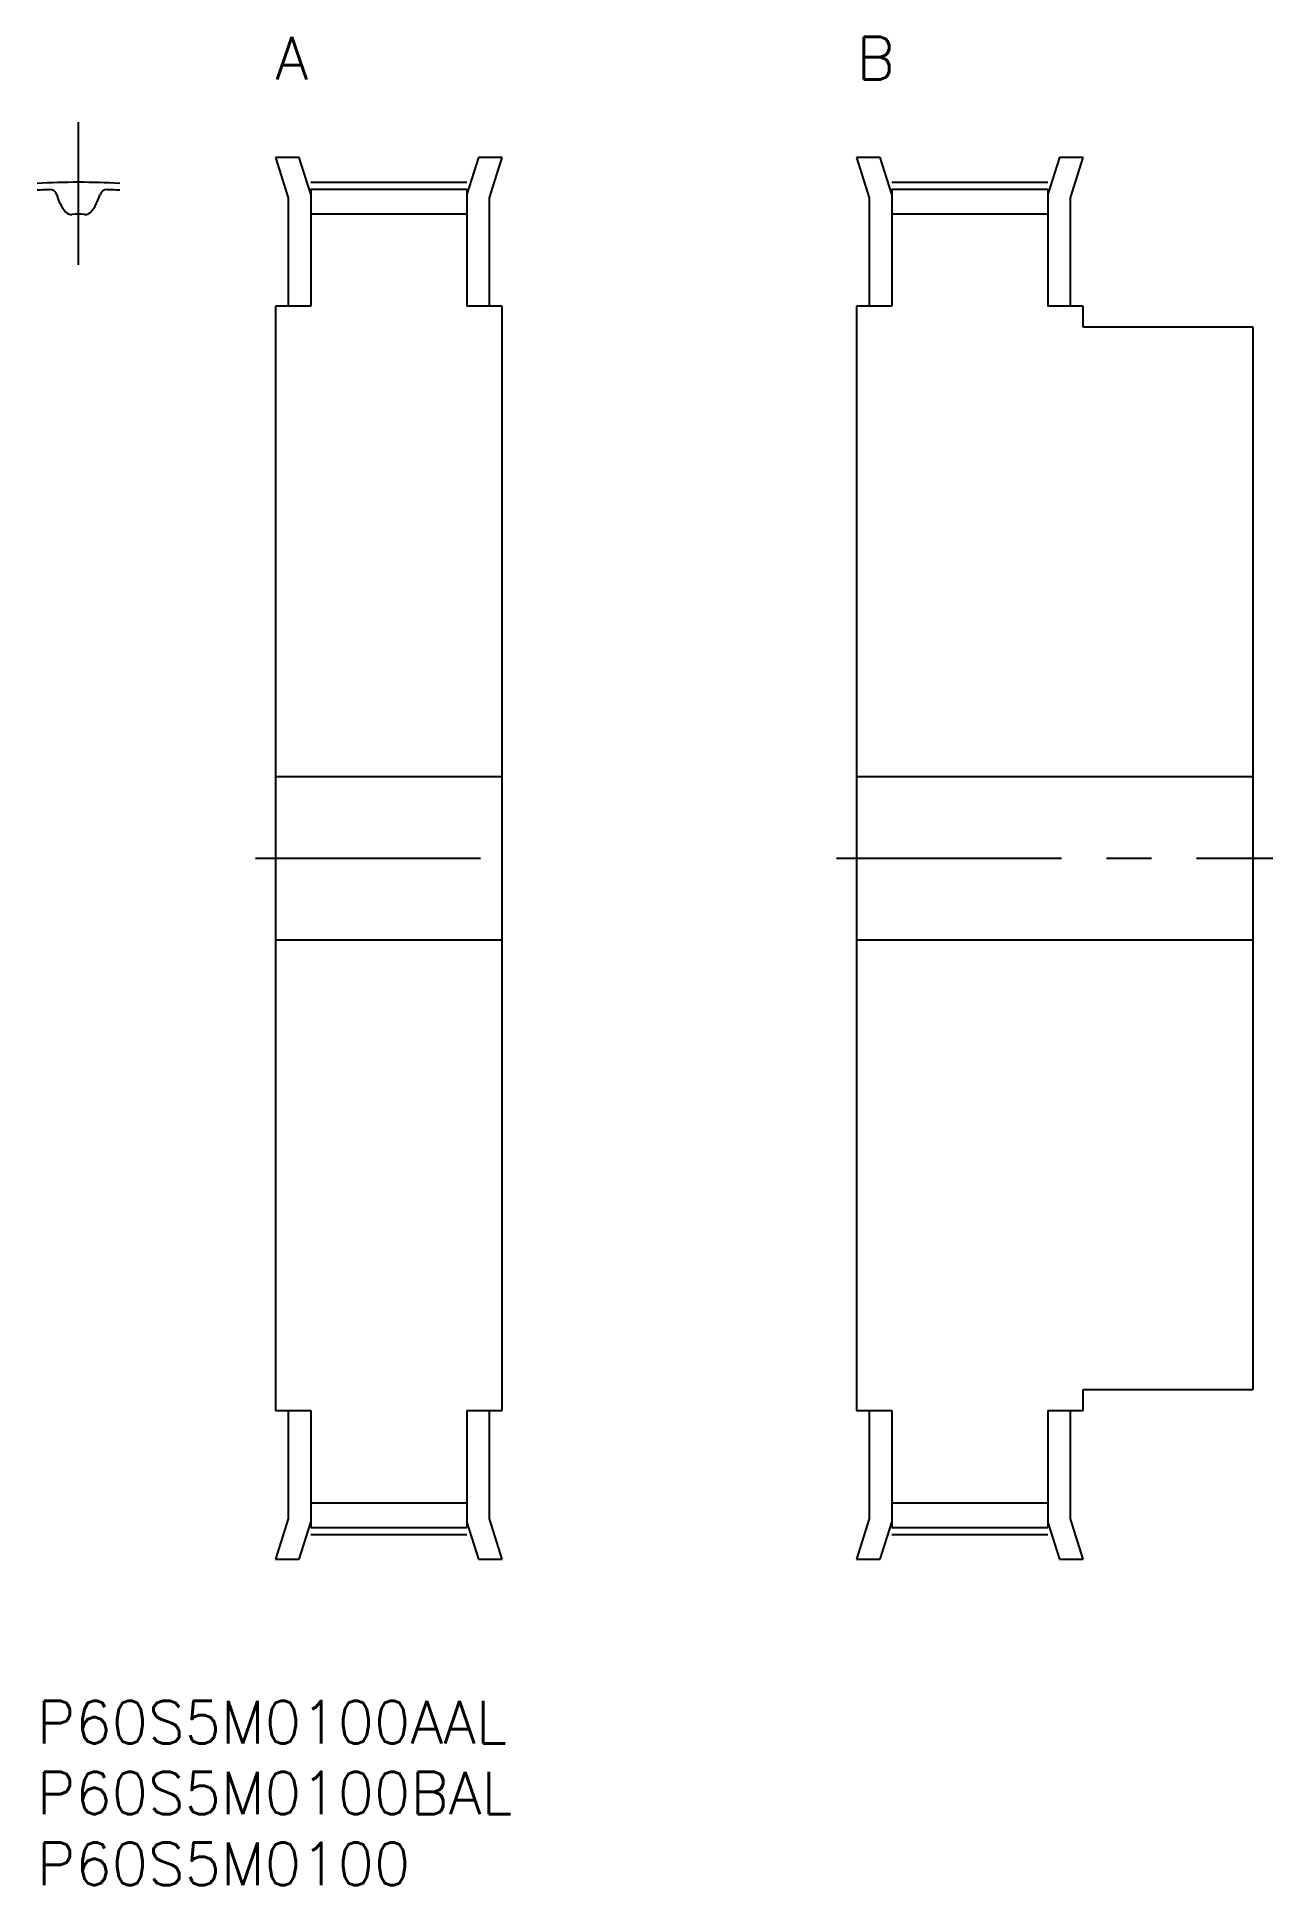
# Model space of a CAD drawing. Extents: x 0 to 87, y -13 to 118.
import ezdxf

# ---------------------------------------------------------------- set-up
doc = ezdxf.new("R2010")
doc.units = 0
doc.header["$LTSCALE"] = 0.5
doc.linetypes.add('CENTER', pattern=[50.8, 31.75, -6.35, 6.35, -6.35])
for name, color, linetype in [('MSM_CENTER', 1, 'CENTER'), ('MSM_CONTINUOUS', 7, 'CONTINUOUS'), ('MSM_PART_NUMBER', 7, 'CONTINUOUS')]:
    doc.layers.add(name, color=color, linetype=linetype)
doc.styles.get("Standard").update_dxf_attribs({"font": 'txt.shx', "height": 1, "bigfont": 'bigfont.shx'})

# ---------------------------------------------------------------- blocks, each defined once
blk = doc.blocks.new('*U36')
at = {"layer": 'MSM_PART_NUMBER'}
blk.add_text('A', height=3, dxfattribs=at).set_placement((16.83, 114.5))
blk = doc.blocks.new('*U37')
at = {"layer": 'MSM_PART_NUMBER'}
blk.add_text('B', height=3, dxfattribs=at).set_placement((57.83, 114.5))
blk = doc.blocks.new('*U38')
at = {"layer": 'MSM_PART_NUMBER'}
blk.add_text('P60S5M0100', height=3, dxfattribs=at).set_placement((0, -13))
blk = doc.blocks.new('*U39')
at = {"layer": 'MSM_PART_NUMBER'}
blk.add_text('P60S5M0100BAL', height=3, dxfattribs=at).set_placement((0, -8))
blk = doc.blocks.new('*U40')
at = {"layer": 'MSM_PART_NUMBER'}
blk.add_text('P60S5M0100AAL', height=3, dxfattribs=at).set_placement((0, -3))

msp = doc.modelspace()

# ---------------------------------------------------------------- linework, layer by layer
at = {"layer": 'MSM_CENTER'}
for p, q in [((2.92, 101.41), (2.92, 111.48)), ((19.33, 107.24), (30.33, 107.24)), ((60.33, 107.24), (71.33, 107.24)), ((15.43, 59.5), (34.23, 59.5)), ((56.43, 59.5), (87.23, 59.5)), ((19.33, 11.75), (30.33, 11.75)), ((60.33, 11.75), (71.33, 11.75))]:
    msp.add_line(p, q, dxfattribs=at)
msp.add_arc((2.92, 59.5), 47.74, 86.4974, 93.5026, dxfattribs=at)
at = {"layer": 'MSM_CONTINUOUS'}
for p, q in [((18.51, 109), (16.83, 109)), ((16.83, 109), (17.73, 106.15)), ((19.33, 106.4), (18.51, 109)), ((31.16, 109), (30.33, 106.4)), ((32.83, 109), (31.16, 109)), ((31.93, 106.15), (32.83, 109)), ((59.51, 109), (57.83, 109)), ((57.83, 109), (58.73, 106.15)), ((60.33, 106.4), (59.51, 109)), ((72.16, 109), (71.33, 106.4)), ((73.83, 109), (72.16, 109)), ((72.93, 106.15), (73.83, 109)), ((17.73, 106.15), (17.73, 98.5)), ((19.33, 106.76), (19.33, 98.5)), ((19.33, 106.76), (30.33, 106.76)), ((30.33, 106.76), (30.33, 98.5)), ((31.93, 98.5), (31.93, 106.15)), ((58.73, 106.15), (58.73, 98.5)), ((60.33, 106.76), (60.33, 98.5)), ((60.33, 106.76), (71.33, 106.76)), ((71.33, 106.76), (71.33, 98.5)), ((72.93, 98.5), (72.93, 106.15)), ((30.33, 104.99), (19.33, 104.99)), ((71.33, 104.99), (60.33, 104.99)), ((16.83, 98.5), (16.83, 20.5)), ((19.33, 98.5), (16.83, 98.5)), ((32.83, 98.5), (30.33, 98.5)), ((32.83, 20.5), (32.83, 98.5)), ((57.83, 98.5), (57.83, 20.5)), ((60.33, 98.5), (57.83, 98.5)), ((73.83, 98.5), (71.33, 98.5)), ((73.83, 97), (73.83, 98.5)), ((85.83, 97), (73.83, 97)), ((85.83, 22), (85.83, 97)), ((32.83, 65.25), (16.83, 65.25)), ((85.83, 65.25), (57.83, 65.25)), ((16.83, 53.75), (32.83, 53.75)), ((57.83, 53.75), (85.83, 53.75)), ((73.83, 20.5), (73.83, 22)), ((73.83, 22), (85.83, 22)), ((16.83, 20.5), (19.33, 20.5)), ((17.73, 20.5), (17.73, 12.85)), ((19.33, 20.5), (19.33, 12.24)), ((30.33, 20.5), (30.33, 12.24)), ((30.33, 20.5), (32.83, 20.5)), ((31.93, 12.85), (31.93, 20.5)), ((57.83, 20.5), (60.33, 20.5)), ((58.73, 20.5), (58.73, 12.85)), ((60.33, 20.5), (60.33, 12.24)), ((71.33, 20.5), (71.33, 12.24)), ((71.33, 20.5), (73.83, 20.5)), ((72.93, 12.85), (72.93, 20.5)), ((19.33, 14), (30.33, 14)), ((60.33, 14), (71.33, 14)), ((17.73, 12.85), (16.83, 10)), ((18.51, 10), (19.33, 12.6)), ((19.33, 12.24), (30.33, 12.24)), ((30.33, 12.6), (31.16, 10)), ((32.83, 10), (31.93, 12.85)), ((58.73, 12.85), (57.83, 10)), ((59.51, 10), (60.33, 12.6)), ((60.33, 12.24), (71.33, 12.24)), ((71.33, 12.6), (72.16, 10)), ((73.83, 10), (72.93, 12.85)), ((16.83, 10), (18.51, 10)), ((31.16, 10), (32.83, 10)), ((57.83, 10), (59.51, 10)), ((72.16, 10), (73.83, 10))]:
    msp.add_line(p, q, dxfattribs=at)
for centre, radius, start, end in [((2.92, 59.5), 47.26, 92.4618, 93.5382), ((0.91, 106.22), 0.5, 15.7259, 92.4618), ((4.54, 107.24), 3.27, 195.7259, 219.991), ((1.29, 107.24), 3.27, 320.009, 344.2741), ((4.93, 106.22), 0.5, 87.5382, 164.2741), ((2.92, 59.5), 47.26, 86.4618, 87.5382), ((2.42, 105.46), 0.5, 219.991, 277.6274), ((2.92, 101.72), 3.27, 82.3726, 97.6274), ((3.42, 105.46), 0.5, 262.3726, 320.009)]:
    msp.add_arc(centre, radius, start, end, dxfattribs=at)

# ---------------------------------------------------------------- block references
for name in ['*U36', '*U37', '*U40', '*U39', '*U38']:
    msp.add_blockref(name, (0, 0), dxfattribs=at)

doc.saveas('drawing.dxf')
